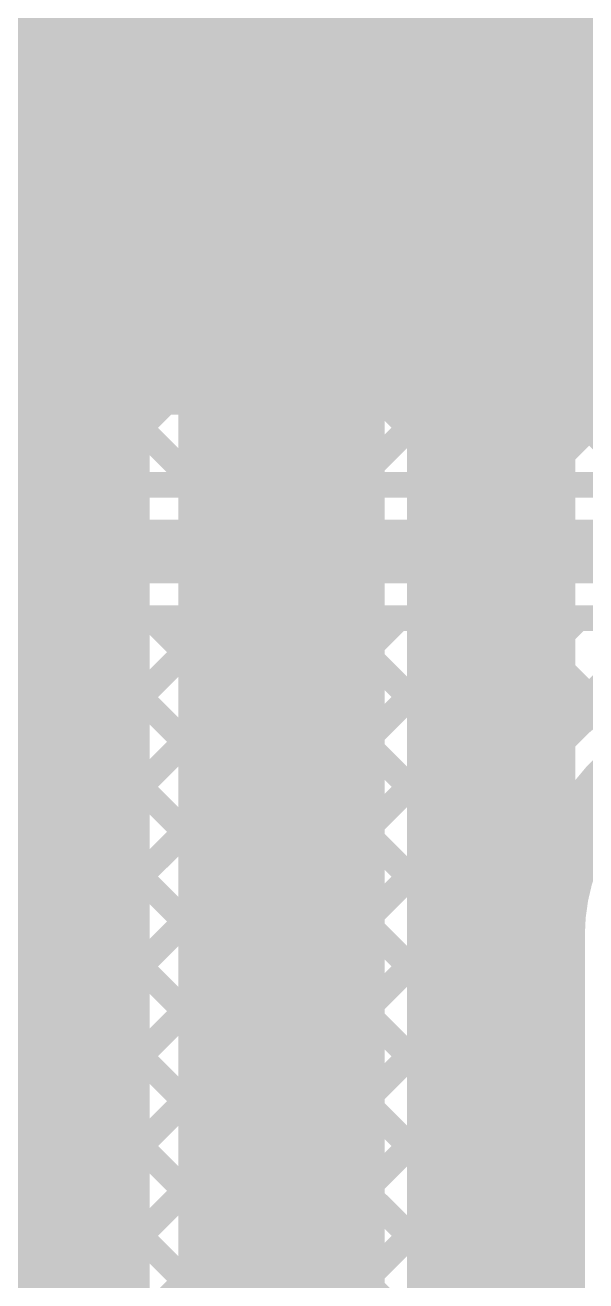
# Model space of a CAD drawing. Header units: millimetres. Extents: x 3.06 to 5.82, y 1.29 to 3.84.
# Drawn here: x 4.2347 to 4.4113, y 2.5031 to 2.8987 of the extents above; entities that cross this region are included whole.
import ezdxf

# ---------------------------------------------------------------- set-up
doc = ezdxf.new("R2010")
doc.units = ezdxf.units.MM
doc.header["$MEASUREMENT"] = 0
for name, color, linetype in [('BottomLayer', 5, 'Continuous'), ('BottomSolder', 6, 'Continuous'), ('MultiLayer', 9, 'Continuous'), ('TopLayer', 1, 'Continuous'), ('TopSolder', 216, 'Continuous'), ('ViaHoleLayer', 16, 'Continuous')]:
    doc.layers.add(name, color=color, linetype=linetype)

msp = doc.modelspace()

# ---------------------------------------------------------------- linework, layer by layer
at = {"layer": 'BottomLayer'}
for points, const_width in [([(4.24209, 2.735, 1), (4.25391, 2.735, 1)], 0.01181), ([(4.243, 2.735, 1), (4.253, 2.735, 1)], 0.01), ([(4.245, 2.733, 1), (4.255, 2.733, 1)], 0.01)]:
    msp.add_lwpolyline(points, format="xyb", close=True, dxfattribs=dict(at, const_width=const_width))
at = {"layer": 'BottomLayer', "const_width": 0.02}
msp.add_lwpolyline([(4.25, 2.733, -0.414214), (4.248, 2.735)], format="xyb", dxfattribs=at)
at = {"layer": 'BottomLayer'}
for points in [[(4.355, 1.742), (4.408, 1.742), (4.355, 3.229), (4.408, 3.229)], [(4.283, 1.803), (4.348, 1.803), (4.283, 3.181), (4.348, 3.181)], [(3.832, 2.893), (4.274, 2.893), (3.832, 2.968), (4.274, 2.968)], [(4.231, 1.803), (4.274, 1.803), (4.231, 2.965), (4.274, 2.965)]]:
    msp.add_solid(points, dxfattribs=at)
at = {"layer": 'BottomSolder', "const_width": 0.01581}
msp.add_lwpolyline([(4.24009, 2.735, 1), (4.25591, 2.735, 1)], format="xyb", close=True, dxfattribs=at)
at = {"layer": 'MultiLayer', "const_width": 0.01181}
msp.add_lwpolyline([(4.24209, 2.735, 1), (4.25391, 2.735, 1)], format="xyb", close=True, dxfattribs=at)
at = {"layer": 'TopLayer'}
for points, const_width in [([(3.62136, 2.292), (4.75536, 3.426)], 0.008), ([(3.64964, 2.292), (4.53426, 3.17662)], 0.008), ([(3.67793, 2.292), (4.534, 3.14807)], 0.008), ([(3.69, 2.27579), (4.534, 3.11979)], 0.008), ([(3.72057, 2.27807), (4.534, 3.0915)], 0.008), ([(3.714, 3.07423), (4.38, 2.40823)], 0.008), ([(3.74777, 2.27699), (4.534, 3.06322)], 0.008), ([(3.76351, 3.053), (4.38, 2.43651)], 0.008), ([(3.7918, 3.053), (4.38, 2.4648)], 0.008), ([(3.82008, 3.053), (4.38, 2.49308)], 0.008), ([(3.84836, 3.053), (4.38, 2.52136)], 0.008), ([(3.87665, 3.053), (4.38, 2.54965)], 0.008), ([(3.93322, 3.053), (4.23356, 2.75266)], 0.008), ([(3.9615, 3.053), (4.26028, 2.75423)], 0.008), ([(3.98979, 3.053), (4.28893, 2.75386)], 0.008), ([(4.01807, 3.053), (4.31721, 2.75386)], 0.008), ([(4.04635, 3.053), (4.3455, 2.75386)], 0.008), ([(4.07464, 3.053), (4.37378, 2.75386)], 0.008), ([(4.10292, 3.053), (4.40206, 2.75386)], 0.008), ([(4.1312, 3.053), (4.43035, 2.75386)], 0.008), ([(4.15949, 3.053), (4.45863, 2.75386)], 0.008), ([(4.18777, 3.053), (4.48692, 2.75386)], 0.008), ([(4.21606, 3.053), (4.51485, 2.75421)], 0.008), ([(4.24434, 3.053), (4.52899, 2.76835)], 0.008), ([(3.714, 3.04594), (4.38, 2.37994)], 0.008), ([(4.25558, 2.75651), (4.534, 3.03493)], 0.008), ([(3.714, 3.01766), (4.38, 2.35166)], 0.008), ([(4.28121, 2.75386), (4.534, 3.00665)], 0.008), ([(4.30949, 2.75386), (4.534, 2.97837)], 0.008), ([(4.33778, 2.75386), (4.514, 2.93008)], 0.008), ([(4.36606, 2.75386), (4.51885, 2.90665)], 0.008), ([(4.39434, 2.75386), (4.53299, 2.89251)], 0.008), ([(4.26084, 2.75386), (4.5145, 2.75386)], 0.008), ([(4.248, 2.735), (4.248, 2.736)], 0.02), ([(4.25114, 2.73286), (4.555, 2.73286)], 0.02), ([(3.77926, 2.25191), (4.24073, 2.71338)], 0.008), ([(3.83476, 2.27913), (4.26749, 2.71186)], 0.008), ([(3.85934, 2.27542), (4.29578, 2.71186)], 0.008), ([(3.87658, 2.26437), (4.32406, 2.71186)], 0.008), ([(3.88841, 2.24792), (4.35234, 2.71186)], 0.008), ([(3.94805, 2.27928), (4.38063, 2.71186)], 0.008), ([(3.9706, 2.27355), (4.40891, 2.71186)], 0.008), ([(3.98665, 2.26131), (4.4372, 2.71186)], 0.008), ([(4.24562, 2.71231), (4.38, 2.57793)], 0.008), ([(4.25114, 2.71186), (4.5145, 2.71186)], 0.008), ([(4.27436, 2.71186), (4.38, 2.60622)], 0.008), ([(4.30264, 2.71186), (4.3823, 2.6322)], 0.008), ([(4.33093, 2.71186), (4.38985, 2.65294)], 0.008), ([(4.35921, 2.71186), (4.40113, 2.66994)], 0.008), ([(4.3875, 2.71186), (4.41563, 2.68372)], 0.008), ([(3.99727, 2.24364), (4.38139, 2.62777)], 0.008), ([(3.99727, 2.24364), (4.38139, 2.62777)], 0.008), ([(4.401, 1.904), (4.401, 2.612)], 0.02), ([(4.38, 1.904), (4.38, 2.612)], 0.008), ([(4.00014, 2.21823), (4.38, 2.59809)], 0.008), ([(3.92519, 2.115), (4.38, 2.56981)], 0.008), ([(3.929, 2.09052), (4.38, 2.54152)], 0.008), ([(3.98276, 2.116), (4.38, 2.51324)], 0.008)]:
    msp.add_lwpolyline(points, dxfattribs=dict(at, const_width=const_width))
for points, const_width in [([(4.24703, 2.71221, -1.324766), (4.26084, 2.75386)], 0.008), ([(4.25114, 2.73286, -0.414214), (4.248, 2.736)], 0.02), ([(4.25114, 2.71186, -0.042803), (4.24703, 2.71221)], 0.008), ([(4.38, 2.612, -0.414214), (4.47, 2.702)], 0.008), ([(4.401, 2.612, -0.414214), (4.47, 2.681)], 0.02)]:
    msp.add_lwpolyline(points, format="xyb", dxfattribs=dict(at, const_width=const_width))
for points, const_width in [([(4.25358, 2.75651, 1), (4.25758, 2.75651, 1)], 0.004), ([(4.25828, 2.75423, 1), (4.26228, 2.75423, 1)], 0.004), ([(4.25884, 2.75386, 1), (4.26284, 2.75386, 1)], 0.004), ([(4.25884, 2.75386, 1), (4.26284, 2.75386, 1)], 0.004), ([(4.27921, 2.75386, 1), (4.28321, 2.75386, 1)], 0.004), ([(4.28693, 2.75386, 1), (4.29093, 2.75386, 1)], 0.004), ([(4.30749, 2.75386, 1), (4.31149, 2.75386, 1)], 0.004), ([(4.31521, 2.75386, 1), (4.31921, 2.75386, 1)], 0.004), ([(4.33578, 2.75386, 1), (4.33978, 2.75386, 1)], 0.004), ([(4.3435, 2.75386, 1), (4.3475, 2.75386, 1)], 0.004), ([(4.36406, 2.75386, 1), (4.36806, 2.75386, 1)], 0.004), ([(4.37178, 2.75386, 1), (4.37578, 2.75386, 1)], 0.004), ([(4.39234, 2.75386, 1), (4.39634, 2.75386, 1)], 0.004), ([(4.40006, 2.75386, 1), (4.40406, 2.75386, 1)], 0.004), ([(4.23156, 2.75266, 1), (4.23556, 2.75266, 1)], 0.004), ([(4.24209, 2.735, 1), (4.25391, 2.735, 1)], 0.01181), ([(4.243, 2.736, 1), (4.253, 2.736, 1)], 0.01), ([(4.243, 2.736, 1), (4.253, 2.736, 1)], 0.01), ([(4.243, 2.735, 1), (4.253, 2.735, 1)], 0.01), ([(4.24614, 2.73286, 1), (4.25614, 2.73286, 1)], 0.01), ([(4.24614, 2.73286, 1), (4.25614, 2.73286, 1)], 0.01), ([(4.23873, 2.71338, 1), (4.24273, 2.71338, 1)], 0.004), ([(4.24362, 2.71231, 1), (4.24762, 2.71231, 1)], 0.004), ([(4.24503, 2.71221, 1), (4.24903, 2.71221, 1)], 0.004), ([(4.24503, 2.71221, 1), (4.24903, 2.71221, 1)], 0.004), ([(4.24914, 2.71186, 1), (4.25314, 2.71186, 1)], 0.004), ([(4.24914, 2.71186, 1), (4.25314, 2.71186, 1)], 0.004), ([(4.26549, 2.71186, 1), (4.26949, 2.71186, 1)], 0.004), ([(4.27236, 2.71186, 1), (4.27636, 2.71186, 1)], 0.004), ([(4.29378, 2.71186, 1), (4.29778, 2.71186, 1)], 0.004), ([(4.30064, 2.71186, 1), (4.30464, 2.71186, 1)], 0.004), ([(4.32206, 2.71186, 1), (4.32606, 2.71186, 1)], 0.004), ([(4.32893, 2.71186, 1), (4.33293, 2.71186, 1)], 0.004), ([(4.35034, 2.71186, 1), (4.35434, 2.71186, 1)], 0.004), ([(4.35721, 2.71186, 1), (4.36121, 2.71186, 1)], 0.004), ([(4.37863, 2.71186, 1), (4.38263, 2.71186, 1)], 0.004), ([(4.3855, 2.71186, 1), (4.3895, 2.71186, 1)], 0.004), ([(4.40691, 2.71186, 1), (4.41091, 2.71186, 1)], 0.004), ([(4.39913, 2.66994, 1), (4.40313, 2.66994, 1)], 0.004), ([(4.38785, 2.65294, 1), (4.39185, 2.65294, 1)], 0.004), ([(4.3803, 2.6322, 1), (4.3843, 2.6322, 1)], 0.004), ([(4.37939, 2.62777, 1), (4.38339, 2.62777, 1)], 0.004), ([(4.37939, 2.62777, 1), (4.38339, 2.62777, 1)], 0.004), ([(4.396, 2.612, 1), (4.406, 2.612, 1)], 0.01), ([(4.396, 2.612, 1), (4.406, 2.612, 1)], 0.01), ([(4.378, 2.612, 1), (4.382, 2.612, 1)], 0.004), ([(4.378, 2.612, 1), (4.382, 2.612, 1)], 0.004), ([(4.378, 2.60622, 1), (4.382, 2.60622, 1)], 0.004), ([(4.378, 2.59809, 1), (4.382, 2.59809, 1)], 0.004), ([(4.378, 2.57793, 1), (4.382, 2.57793, 1)], 0.004), ([(4.378, 2.56981, 1), (4.382, 2.56981, 1)], 0.004), ([(4.378, 2.54965, 1), (4.382, 2.54965, 1)], 0.004), ([(4.378, 2.54152, 1), (4.382, 2.54152, 1)], 0.004), ([(4.378, 2.52136, 1), (4.382, 2.52136, 1)], 0.004), ([(4.378, 2.51324, 1), (4.382, 2.51324, 1)], 0.004)]:
    msp.add_lwpolyline(points, format="xyb", close=True, dxfattribs=dict(at, const_width=const_width))
msp.add_solid([(3.871, 2.776), (4.498, 2.776), (3.871, 3.051), (4.498, 3.051)], dxfattribs=at)
at = {"layer": 'TopSolder', "const_width": 0.01581}
msp.add_lwpolyline([(4.24009, 2.735, 1), (4.25591, 2.735, 1)], format="xyb", close=True, dxfattribs=at)
at = {"layer": 'ViaHoleLayer', "const_width": 0.00787}
msp.add_lwpolyline([(4.24406, 2.735, 1), (4.25194, 2.735, 1)], format="xyb", close=True, dxfattribs=at)

doc.saveas('drawing.dxf')
